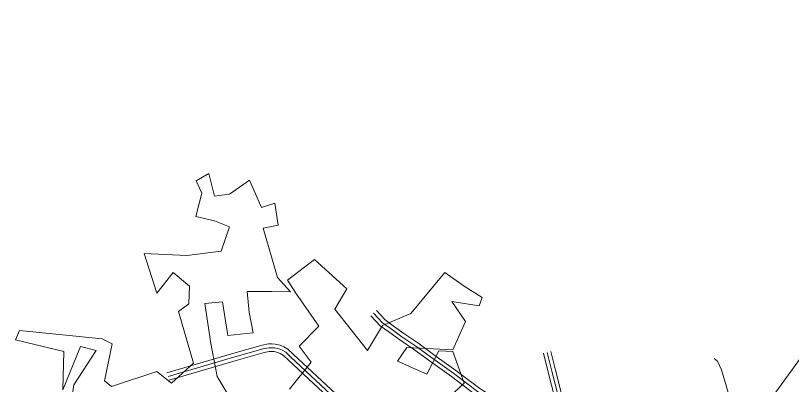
# Model space of a CAD drawing. Header units: metres. Extents: x -13451 to 9639, y -7413 to 5935.
# Drawn here: x 503 to 1529, y 920 to 1408 of the extents above; entities that cross this region are included whole.
import ezdxf

# ---------------------------------------------------------------- set-up
doc = ezdxf.new("R2010")
doc.units = ezdxf.units.M
for name, color, linetype, lineweight in [('VEGETACAO', 3, 'Continuous', 13), ('VIAS', 8, 'Continuous', 15), ('VIAS_MEIO_FIO', 251, 'Continuous', 9)]:
    doc.layers.add(name, color=color, linetype=linetype, lineweight=lineweight)

msp = doc.modelspace()

# ---------------------------------------------------------------- linework, layer by layer
at = {"layer": 'VEGETACAO'}
for points in [[(3454.5, 2318.6), (2363.1, 297.3), (1492.3, 890.1), (1492.3, 890.1), (1551.2, 971.5), (1682.6, 1297.3), (1520.3, 1845.7)], [(804.8, 873.1), (769.3, 931.4), (761.2, 975.2), (753.1, 1027.9), (776.5, 1030.2), (783.3, 985.8), (816.8, 989.3), (811.8, 1016.6), (809.2, 1043.7), (841, 1043.6), (866.1, 1043.3), (849.2, 1062.4), (830, 1127.4), (849.9, 1131.5), (845.7, 1160.4), (827.9, 1154.7), (812.3, 1190.5), (812.3, 1190.5), (785.7, 1172.4), (766, 1169.5), (758.2, 1199.6), (741.5, 1189.6), (749.3, 1173.4), (741.1, 1142.7), (765.7, 1136.9), (785.9, 1129.3), (774.7, 1096.8), (729.5, 1091.1), (672.8, 1094), (689.9, 1041.4), (711.3, 1068.9), (733, 1050.7), (732.1, 1027.5), (718.4, 1017.5), (738.2, 949.3), (709.2, 922.7), (689.7, 938.2), (629.9, 918.3), (620.6, 926), (630.6, 974.6), (617.5, 981.3), (508.3, 992.2), (503.2, 980), (566.8, 964.4), (565.6, 913.9), (589.1, 971), (609.7, 965.9), (580.1, 920.5), (572.8, 872.7)], [(1076, 904.6), (1095.5, 922.9), (1080.5, 964.4), (1062, 965.3), (1046.1, 934.5), (1007.4, 951.9), (1020, 969.7), (1080.8, 966.6), (1097.2, 1004.2), (1079.1, 1030.7), (1115.4, 1024.9), (1119.5, 1035.9), (1095.4, 1050.8), (1070.1, 1068.7), (1025.1, 1014.7), (987.7, 998.7), (967.9, 965.7), (924.8, 1020.4), (940.6, 1047.4), (897.9, 1086.2), (862.1, 1058.8), (873.5, 1041.7), (903.6, 998), (877.6, 971.4), (893.6, 950.5), (864.9, 914.7)]]:
    msp.add_lwpolyline(points, dxfattribs=at)
at = {"layer": 'VIAS'}
for points in [[(975.9, 1015.1), (987.9, 1002.4), (999, 994.5), (1013.2, 984.1), (1031.6, 971.8), (1054.1, 955.4), (1081.8, 935.4), (1113.3, 911.7), (1126.8, 903.3), (1136.4, 897.5), (1145.2, 892.7), (1156.9, 888.2), (1165.4, 884.5), (1172, 879.1), (1176.4, 872.6), (1178.2, 864), (1176.6, 854.5), (1171.6, 842.6), (1142.2, 794.5), (1124.3, 766.6), (1114.7, 752.7), (1105.7, 741.5)], [(704.6, 931.4), (789.8, 956.5), (830.2, 968.1), (837.7, 969.5), (841.1, 969.5), (845.2, 969.4), (850.9, 968.1), (855.1, 966.2), (859.9, 963.5), (866.8, 956.9), (984.7, 847.3), (1100.4, 745.6), (1105.7, 741.5), (1177.2, 678.2), (1196.2, 656.9), (1205.8, 644.1), (1214.5, 631.5), (1220.7, 615.6), (1225.3, 598.2), (1237.4, 536.5), (1258.4, 463.4), (1276.2, 387.4), (1281.9, 344.6)], [(1205.2, 963.4), (1211.2, 938.6), (1220, 904.1), (1224.4, 887.2), (1225.9, 881.3), (1226.1, 873.3), (1224.8, 858.6), (1221.3, 846.8), (1217.6, 828.4), (1215.3, 819.8), (1212.1, 810.2), (1208.9, 793.2), (1209, 777.2), (1212, 760.1), (1215.3, 748.3), (1216.9, 734.6), (1215.8, 721.6), (1212.4, 708.6), (1205.6, 701.7)], [(1534.6, 872.7), (1513, 869.2), (1491, 866.3), (1467.9, 865.3), (1460.1, 865.9), (1455.5, 870.3), (1452.3, 877.9), (1444.2, 910.5), (1435.5, 940.2), (1429.9, 951.6), (1425.6, 955.3)]]:
    msp.add_lwpolyline(points, dxfattribs=at)
at = {"layer": 'VIAS_MEIO_FIO', "color": 251}
for points in [[(979.6, 1018.5), (991.2, 1006.2), (1001.9, 998.6), (1016.1, 988.2), (1034.4, 975.9), (1057, 959.5), (1084.7, 939.4), (1116.1, 915.8), (1129.5, 907.6), (1138.9, 901.9), (1147.3, 897.3), (1158.8, 892.8), (1168, 888.8), (1175.7, 882.5), (1181.1, 874.6), (1183.2, 864.1), (1181.5, 853.1), (1176.1, 840.3), (1146.4, 791.9), (1128.5, 763.8), (1118.7, 749.7), (1109.7, 738.4)], [(972.3, 1011.7), (984.6, 998.6), (996.1, 990.5), (1010.4, 980), (1028.7, 967.7), (1051.2, 951.4), (1078.8, 931.4), (1110.5, 907.6), (1124.2, 899), (1133.9, 893.2), (1143, 888.2), (1155, 883.6), (1162.7, 880.2), (1168.3, 875.7), (1171.7, 870.7), (1173.1, 863.9), (1171.8, 855.8), (1167.2, 844.9), (1137.9, 797.2), (1120.2, 769.4), (1110.7, 755.7), (1101.8, 744.6)], [(703.1, 936.2), (788.4, 961.3), (829, 973), (837.3, 974.6), (841.2, 974.5), (845.9, 974.4), (852.5, 972.9), (857.4, 970.7), (862.9, 967.5), (870.2, 960.6), (988, 851), (1103.6, 749.5), (1108.9, 745.4), (1180.7, 681.8), (1200.1, 660.1), (1209.9, 647), (1218.9, 633.9), (1225.4, 617.2), (1230.2, 599.3), (1242.3, 537.6), (1263.2, 464.7), (1281.1, 388.3), (1286.9, 345.3)], [(706, 926.6), (791.2, 951.7), (831.3, 963.3), (838.1, 964.5), (841.1, 964.5), (844.6, 964.4), (849.3, 963.4), (852.8, 961.8), (856.9, 959.4), (863.4, 953.3), (981.3, 843.6), (1097.2, 741.8), (1102.6, 737.7), (1173.6, 674.7), (1192.4, 653.7), (1201.8, 641.2), (1210, 629.2), (1215.9, 614.1), (1220.4, 597.1), (1232.5, 535.3), (1253.6, 462.1), (1271.3, 386.5), (1277, 344)], [(1210, 964.6), (1216.1, 939.8), (1224.8, 905.3), (1229.2, 888.5), (1230.9, 882), (1231.1, 873.2), (1229.8, 857.6), (1226.2, 845.5), (1222.5, 827.3), (1220.1, 818.3), (1217, 808.9), (1213.9, 792.7), (1214, 777.6), (1216.9, 761.2), (1220.2, 749.3), (1221.9, 734.7), (1220.8, 720.7), (1217, 706), (1209.1, 698.1)], [(1200.3, 962.2), (1206.4, 937.4), (1215.1, 902.8), (1219.5, 886), (1220.9, 880.6), (1221.1, 873.5), (1219.9, 859.5), (1216.5, 848), (1212.7, 829.5), (1210.5, 821.2), (1207.3, 811.4), (1203.9, 793.6), (1204, 776.7), (1207.1, 759), (1210.3, 747.3), (1211.9, 734.5), (1210.9, 722.4), (1207.9, 711.1), (1202, 705.2)]]:
    msp.add_lwpolyline(points, dxfattribs=at)

doc.saveas('drawing.dxf')
